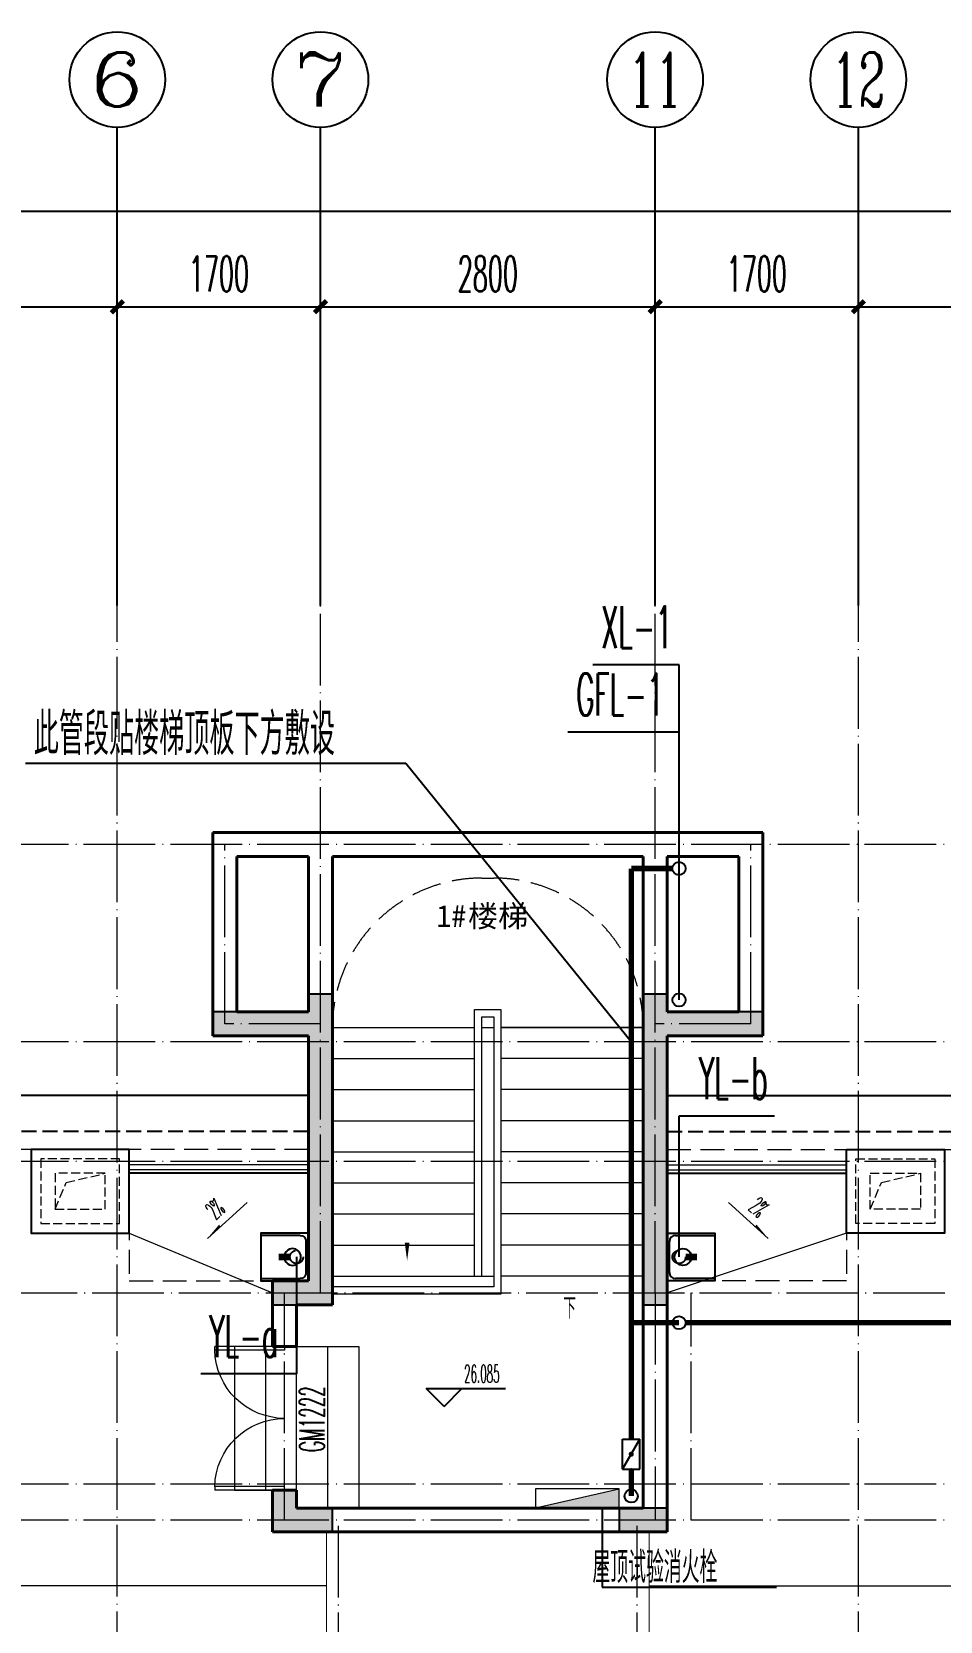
# Model space of a CAD drawing. Extents: x 27938 to 1042331, y -235042 to 1535213.
# Drawn here: x 690802 to 698402, y 292668 to 305965 of the extents above; entities that cross this region are included whole.
import ezdxf
from ezdxf.enums import TextEntityAlignment as Align

# ---------------------------------------------------------------- set-up
doc = ezdxf.new("R2010")
doc.units = 0
doc.header["$LTSCALE"] = 1000
doc.header["$MEASUREMENT"] = 0
for name, pattern in [('#P_--_20B1_001_t3$0$DASH', [0.35, 0.25, -0.1]), ('$1$DASH', [0.35, 0.25, -0.1]), ('DASH', [0.35, 0.25, -0.1]), ('DOTE', [2.42, 2, -0.2, 0.02, -0.2])]:
    doc.linetypes.add(name, pattern=pattern)
for name, color, linetype in [('$RECOVER_210609100354-0', 7, 'Continuous'), ('3.5方案汇报，与郭总、侯月琴确定户型_t8$0$2020.03.04 -1安徽标准化洋房户型(UA）_t8_t8$0$看线', 154, 'Continuous'), ('AXIS', 3, 'Continuous'), ('AXIS_TEXT', 4, 'Continuous'), ('COLUMN', 9, 'Continuous'), ('DIM_ELEV', 3, 'Continuous'), ('DIM_SYMB', 3, 'Continuous'), ('DIM_不分区消火栓', 3, 'Continuous'), ('DIM_管井排水', 3, 'Continuous'), ('DIM_雨水', 3, 'Continuous'), ('DOOR_FIRE_TEXT', 7, 'Continuous'), ('PIPE-不分区消火栓', 1, 'X'), ('PIPE-雨水', 4, 'Y'), ('PUB_TEXT', 4, 'Continuous'), ('ROOF', 183, 'Continuous'), ('S-COLU-LINE1', 6, 'Continuous'), ('TWT_LEAD', 3, 'Continuous'), ('VALVE_不分区消火栓', 7, 'Continuous'), ('VPIPE-不分区消火栓', 1, 'X'), ('VPIPE-管井排水', 210, 'GF'), ('VPIPE-雨水', 4, 'DASH'), ('看线', 251, 'Continuous'), ('管', 193, 'Continuous')]:
    doc.layers.add(name, color=color, linetype=linetype)
for name, color, linetype, lineweight in [('DOTE', 19, 'DOTE', 9), ('EQUIP_消火栓', 242, 'Continuous', 18), ('PUB_HATCH', 8, 'Continuous', 9), ('STAIR', 2, 'Continuous', 18), ('WALL', 9, 'Continuous', 40), ('WINDOW', 8, 'Continuous', 15), ('平面-排水沟', 86, 'Continuous', 15), ('平面-栏杆', 135, 'Continuous', 15), ('平面-看线', 45, 'Continuous', 15), ('线脚', 6, 'Continuous', 15)]:
    doc.layers.add(name, color=color, linetype=linetype, lineweight=lineweight)
doc.styles.add('_TCH_AXIS', font='COMPLEX', dxfattribs={"bigfont": 'GBCBIG'})
doc.styles.add('_TCH_DIM', font='SIMPLEX.shx', dxfattribs={"width": 0.6, "oblique": 10, "bigfont": 'hztxt.shx'})
doc.styles.add('_TCH_DIM_T3', font='SIMPLEX.shx', dxfattribs={"width": 0.494118, "bigfont": 'GBCBIG.shx'})
doc.styles.add('_TCH_WINDOW', font='SIMPLEX.shx', dxfattribs={"width": 0.7, "height": 3.5, "bigfont": 'GBCBIG.shx'})
doc.styles.add('_TWT_SERIAL', font='simplex.shx', dxfattribs={"width": 0.6, "oblique": 10, "height": 3, "bigfont": 'aadri.shx'})
doc.styles.add('COMPLEX', font='COMPLEX')
doc.styles.get("Standard").update_dxf_attribs({"font": 'gbenor.shx', "bigfont": 'gbcbig.shx'})
doc.styles.add('黑体', font='simhei.ttf')
doc.linetypes.add('GF', pattern='A,3,-0.2,["GF",Standard,S=0.25,R=0,X=-0.1,Y=-0.115],-0.35', length=3.55)
doc.linetypes.add('X', pattern='A,3,-0.2,["X",Standard,S=0.25,R=0,X=-0.1,Y=-0.115],-0.25', length=3.45)
doc.linetypes.add('Y', pattern='A,3,-0.2,["Y",Standard,S=0.25,R=0,X=-0.1,Y=-0.115],-0.2', length=3.4)
doc.dimstyles.new('_TCH_ARCH&&100', dxfattribs={"dimtxt": 297.5, "dimasz": 100, "dimexe": 250, "dimexo": 300, "dimgap": 126.25, "dimtad": 1, "dimdec": 0, "dimzin": 0, "dimdsep": 46, "dimtxsty": '_TCH_DIM_T3', "dimblk": 'ARCHTICK', "dimcen": 0.09, "dimclrt": 4, "dimazin": 2, "dimtfac": 1, "dimtdec": 0, "dimtix": 1, "dimtmove": 2, "dimatfit": 3, "dimfxl": 1, "dimtolj": 1, "dimtzin": 0, "dimarcsym": 0})

# ---------------------------------------------------------------- blocks, each defined once
blk = doc.blocks.new('GFDGDGRDGRDG')
at = {"layer": 'DOTE', "linetype": 'DOTE', "ltscale": 0.3}
for p, q in [((584694, 360558), (584694, 376108)), ((586394, 370358), (586394, 376108)), ((589194, 370358), (589194, 376108)), ((590894, 360558), (590894, 376108)), ((626394, 374108), (573594, 374108)), ((585594, 372608), (585594, 374108)), ((589994, 372608), (589994, 374108)), ((586394, 372608), (585594, 372608)), ((589994, 372608), (589194, 372608)), ((626394, 372458), (573594, 372458)), ((626394, 371458), (573594, 371458)), ((573594, 370358), (626394, 370358)), ((586094, 368458), (586094, 370358)), ((589494, 368458), (589494, 370358)), ((626394, 368758), (573594, 368758)), ((626394, 368458), (573594, 368458)), ((586544, 366358), (586544, 368458)), ((589044, 366358), (589044, 368458))]:
    blk.add_line(p, q, dxfattribs=at)
blk = doc.blocks.new('A$C3EB2330C')
at = {"layer": '管'}
for p, q in [((0, 380), (330, 380)), ((380, 330), (380, 70)), ((330, 20), (0, 20))]:
    blk.add_line(p, q, dxfattribs=at)
blk.add_lwpolyline([(400, 400), (400, 0), (0, 0), (0, 400)], close=True, dxfattribs=at)
for centre, start, end in [((330, 330), 0, 90), ((330, 70), 270, 360)]:
    blk.add_arc(centre, 50, start, end, dxfattribs=at)
blk.add_ellipse((267, 200), major_axis=(-49.5, -49.5), ratio=1, start_param=-0.785398, end_param=5.497787, dxfattribs=at)
blk = doc.blocks.new('GDGDDADADWDA')
at = {"layer": 'PUB_HATCH'}
for points in [[(693316, 295315), (693316, 297915), (693116, 297915), (693116, 297765), (692317, 297765), (692317, 297565), (693116, 297565), (693116, 295515), (692818, 295515), (692818, 295315)], [(695917, 295315), (696117, 295315), (696117, 295515), (696117, 295515), (696117, 297565), (696916, 297565), (696916, 297765), (696117, 297765), (696117, 297915), (695917, 297915)], [(692817, 293415), (693317, 293415), (693317, 293615), (693017, 293615), (693017, 293765), (692817, 293765)], [(696117, 293415), (696117, 293615), (695917, 293615), (695917, 293615), (695717, 293615), (695717, 293415)]]:
    blk.add_hatch(color=256, dxfattribs=at).paths.add_polyline_path(points)
at = {"layer": 'COLUMN', "color": 8}
for p, q in [((693316, 297915), (693116, 297915)), ((693116, 297915), (693116, 297765)), ((693316, 295315), (693316, 297915)), ((696117, 297915), (695917, 297915)), ((695917, 297915), (695917, 295315)), ((696117, 297765), (696117, 297915)), ((693116, 297765), (692317, 297765)), ((692317, 297765), (692317, 297565)), ((696916, 297765), (696117, 297765)), ((696916, 297565), (696916, 297765)), ((692317, 297565), (693116, 297565)), ((693116, 297565), (693116, 295515)), ((696117, 295515), (696117, 297565)), ((696117, 297565), (696916, 297565)), ((693116, 295515), (692818, 295515)), ((692818, 295515), (692818, 295315)), ((696117, 295315), (696117, 295515)), ((696117, 295515), (696117, 295515)), ((692818, 295315), (693316, 295315)), ((695917, 295315), (696117, 295315))]:
    blk.add_line(p, q, dxfattribs=at)
at = {"layer": 'S-COLU-LINE1', "color": 8}
for p, q in [((693017, 293765), (692817, 293765)), ((692817, 293765), (692817, 293415)), ((693017, 293615), (693017, 293765)), ((693317, 293615), (693017, 293615)), ((693317, 293415), (693317, 293615)), ((695917, 293615), (695717, 293615)), ((695717, 293615), (695717, 293415)), ((696117, 293615), (695917, 293615)), ((695917, 293615), (695917, 293615)), ((696117, 293415), (696117, 293615)), ((692817, 293415), (693317, 293415)), ((695717, 293415), (696117, 293415))]:
    blk.add_line(p, q, dxfattribs=at)
blk = doc.blocks.new('_ArchTick')
at = {"color": 0, "linetype": 'ByBlock', "const_width": 0.4}
blk.add_lwpolyline([(-0.5, -0.5), (0.5, 0.5)], dxfattribs=at)
blk = doc.blocks.new('*D620')
at = {"layer": 'AXIS', "color": 0, "lineweight": -2}
for p, q in [((689117, 301465), (689117, 303915)), ((691517, 301465), (691517, 303915)), ((689117, 303665), (691517, 303665))]:
    blk.add_line(p, q, dxfattribs=at)
at = {"layer": 'Defpoints', "color": 0}
for p in [(691517, 303665), (689117, 301165), (691517, 301165)]:
    blk.add_point(p, dxfattribs=at)
at = {"layer": 'AXIS', "color": 0, "lineweight": -2, "xscale": 100, "yscale": 100, "zscale": 100, "rotation": 180}
blk.add_blockref('_ArchTick', (689117, 303665), dxfattribs=at)
at = {"layer": 'AXIS', "color": 0, "lineweight": -2, "xscale": 100, "yscale": 100, "zscale": 100}
blk.add_blockref('_ArchTick', (691517, 303665), dxfattribs=at)
at = {"layer": 'AXIS', "color": 4, "insert": (690317, 303940), "char_height": 297.5, "attachment_point": 5, "style": '_TCH_DIM_T3'}
blk.add_mtext('\\A1;2400', dxfattribs=at)
blk = doc.blocks.new('*D621')
at = {"layer": 'AXIS', "color": 0, "lineweight": -2}
for p, q in [((691517, 301465), (691517, 303915)), ((693217, 301465), (693217, 303915)), ((691517, 303665), (693217, 303665))]:
    blk.add_line(p, q, dxfattribs=at)
at = {"layer": 'Defpoints', "color": 0}
for p in [(693217, 303665), (691517, 301165), (693217, 301165)]:
    blk.add_point(p, dxfattribs=at)
at = {"layer": 'AXIS', "color": 0, "lineweight": -2, "xscale": 100, "yscale": 100, "zscale": 100, "rotation": 180}
blk.add_blockref('_ArchTick', (691517, 303665), dxfattribs=at)
at = {"layer": 'AXIS', "color": 0, "lineweight": -2, "xscale": 100, "yscale": 100, "zscale": 100}
blk.add_blockref('_ArchTick', (693217, 303665), dxfattribs=at)
at = {"layer": 'AXIS', "color": 4, "insert": (692367, 303940), "char_height": 297.5, "attachment_point": 5, "style": '_TCH_DIM_T3'}
blk.add_mtext('\\A1;1700', dxfattribs=at)
blk = doc.blocks.new('*D622')
at = {"layer": 'AXIS', "color": 0, "lineweight": -2}
for p, q in [((693217, 301465), (693217, 303915)), ((696017, 301465), (696017, 303915)), ((693217, 303665), (696017, 303665))]:
    blk.add_line(p, q, dxfattribs=at)
at = {"layer": 'Defpoints', "color": 0}
for p in [(696017, 303665), (693217, 301165), (696017, 301165)]:
    blk.add_point(p, dxfattribs=at)
at = {"layer": 'AXIS', "color": 0, "lineweight": -2, "xscale": 100, "yscale": 100, "zscale": 100, "rotation": 180}
blk.add_blockref('_ArchTick', (693217, 303665), dxfattribs=at)
at = {"layer": 'AXIS', "color": 0, "lineweight": -2, "xscale": 100, "yscale": 100, "zscale": 100}
blk.add_blockref('_ArchTick', (696017, 303665), dxfattribs=at)
at = {"layer": 'AXIS', "color": 4, "insert": (694617, 303940), "char_height": 297.5, "attachment_point": 5, "style": '_TCH_DIM_T3'}
blk.add_mtext('\\A1;2800', dxfattribs=at)
blk = doc.blocks.new('*D623')
at = {"layer": 'AXIS', "color": 0, "lineweight": -2}
for p, q in [((696017, 301465), (696017, 303915)), ((697717, 301465), (697717, 303915)), ((696017, 303665), (697717, 303665))]:
    blk.add_line(p, q, dxfattribs=at)
at = {"layer": 'Defpoints', "color": 0}
for p in [(697717, 303665), (696017, 301165), (697717, 301165)]:
    blk.add_point(p, dxfattribs=at)
at = {"layer": 'AXIS', "color": 0, "lineweight": -2, "xscale": 100, "yscale": 100, "zscale": 100, "rotation": 180}
blk.add_blockref('_ArchTick', (696017, 303665), dxfattribs=at)
at = {"layer": 'AXIS', "color": 0, "lineweight": -2, "xscale": 100, "yscale": 100, "zscale": 100}
blk.add_blockref('_ArchTick', (697717, 303665), dxfattribs=at)
at = {"layer": 'AXIS', "color": 4, "insert": (696867, 303940), "char_height": 297.5, "attachment_point": 5, "style": '_TCH_DIM_T3'}
blk.add_mtext('\\A1;1700', dxfattribs=at)
blk = doc.blocks.new('*D624')
at = {"layer": 'AXIS', "color": 0, "lineweight": -2}
for p, q in [((697717, 301465), (697717, 303915)), ((700117, 301465), (700117, 303915)), ((697717, 303665), (700117, 303665))]:
    blk.add_line(p, q, dxfattribs=at)
at = {"layer": 'Defpoints', "color": 0}
for p in [(700117, 303665), (697717, 301165), (700117, 301165)]:
    blk.add_point(p, dxfattribs=at)
at = {"layer": 'AXIS', "color": 0, "lineweight": -2, "xscale": 100, "yscale": 100, "zscale": 100, "rotation": 180}
blk.add_blockref('_ArchTick', (697717, 303665), dxfattribs=at)
at = {"layer": 'AXIS', "color": 0, "lineweight": -2, "xscale": 100, "yscale": 100, "zscale": 100}
blk.add_blockref('_ArchTick', (700117, 303665), dxfattribs=at)
at = {"layer": 'AXIS', "color": 4, "insert": (698917, 303940), "char_height": 297.5, "attachment_point": 5, "style": '_TCH_DIM_T3'}
blk.add_mtext('\\A1;2400', dxfattribs=at)
blk = doc.blocks.new('*D628')
at = {"layer": 'AXIS', "color": 0, "lineweight": -2}
for p, q in [((681717, 301465), (681717, 304715)), ((731917, 301465), (731917, 304715)), ((681717, 304465), (731917, 304465))]:
    blk.add_line(p, q, dxfattribs=at)
at = {"layer": 'Defpoints', "color": 0}
for p in [(731917, 304465), (681717, 301165), (731917, 301165)]:
    blk.add_point(p, dxfattribs=at)
at = {"layer": 'AXIS', "color": 0, "lineweight": -2, "xscale": 100, "yscale": 100, "zscale": 100, "rotation": 180}
blk.add_blockref('_ArchTick', (681717, 304465), dxfattribs=at)
at = {"layer": 'AXIS', "color": 0, "lineweight": -2, "xscale": 100, "yscale": 100, "zscale": 100}
blk.add_blockref('_ArchTick', (731917, 304465), dxfattribs=at)
at = {"layer": 'AXIS', "color": 4, "insert": (706817, 304740), "char_height": 297.5, "attachment_point": 5, "style": '_TCH_DIM_T3'}
blk.add_mtext('\\A1;50200', dxfattribs=at)
blk = doc.blocks.new('$DorLib2D$00000002')
for p, q in [((-0.5, 0), (-0.5, 0.4875)), ((-0.475, 0.4875), (-0.5, 0.4875)), ((-0.475, 0), (-0.475, 0.4875)), ((0.475, 0), (0.475, 0.4875)), ((0.475, 0.4875), (0.5, 0.4875)), ((0.5, 0), (0.5, 0.4875)), ((-0.5, 0), (-0.475, 0)), ((0.5, 0), (0.475, 0))]:
    blk.add_line(p, q)
at = {"lineweight": 13}
for centre, start, end in [((-0.4875, 0), 0, 88.53072), ((0.4875, 0), 91.46928, 180)]:
    blk.add_arc(centre, 0.4875, start, end, dxfattribs=at)
blk = doc.blocks.new('_AXISO')
blk.add_circle((0, 0), 0.5)
at = {"layer": 'AXIS_TEXT', "style": 'COMPLEX', "width": 1.041667}
blk.add_attdef('A', text='', height=0.56, dxfattribs=at).set_placement((-0.25, -0.28), (0.25, -0.28), align=Align.FIT)
blk = doc.blocks.new('$TwtSys$00000434')
at = {"color": 7}
for p, q in [((-0.5, 0.5), (-0.5, -0.5)), ((-0.5, -0.5), (0.5, 0.5)), ((0.5, 0.5), (-0.5, 0.5)), ((0.5, -0.5), (0.5, 0.5)), ((-0.5, -0.5), (0.5, -0.5))]:
    blk.add_line(p, q, dxfattribs=at)
blk.add_solid([(0.5, -0.5), (0.5, 0.5), (-0.5, -0.5)], dxfattribs=at)
blk = doc.blocks.new('$VALVE$00000316')
for p, q in [((-125, 72), (125, -72)), ((-125, 72), (-125, -72)), ((-125, 72), (125, 72)), ((125, 72), (125, -72)), ((-125, -72), (125, -72))]:
    blk.add_line(p, q)
at = {"const_width": 21.1}
blk.add_lwpolyline([(-11, 0, 1), (11, 0, 1)], format="xyb", close=True, dxfattribs=at)
for p in [(-125, 0), (125, 0)]:
    blk.add_point(p)
at = {"color": 7, "flags": 9}
for tag in ['XSIZE', 'YSIZE']:
    blk.add_attdef(tag, (0, 0), '', height=0.5, dxfattribs=at)

msp = doc.modelspace()

# ---------------------------------------------------------------- hatches: boundary and pattern name
at = {"layer": 'PIPE-不分区消火栓'}
for points in [[(695816.6, 295165.4), (695794.1, 295165.5), (695794.1, 295187.9)], [(695816.6, 295165.4), (695794.1, 295165.4), (695794.1, 295142.9)], [(695816.6, 295165.4), (695816.6, 295142.9), (695794.1, 295142.9)]]:
    msp.add_hatch(color=256, dxfattribs=at).paths.add_polyline_path(points)
at = {"layer": '平面-排水沟'}
for points in [[(692270.3, 295870.3), (692381.5, 295970.9), (692368.1, 295985.7)], [(696962.9, 295870.3), (696851.6, 295970.9), (696865.1, 295985.7)]]:
    msp.add_hatch(color=8, dxfattribs=at).paths.add_polyline_path(points)

# ---------------------------------------------------------------- linework, layer by layer
at = {"layer": '$RECOVER_210609100354-0', "color": 8, "const_width": 8}
msp.add_lwpolyline([(693266.6, 293415.4), (693266.6, 291315.4), (695966.6, 291315.4), (695966.6, 293415.4)], dxfattribs=at)
at = {"color": 8}
for points in [[(691616.6, 296615.4), (690796.6, 296615.4), (690796.6, 295915.4), (691616.6, 295915.4)], [(697616.6, 296615.4), (698436.6, 296615.4), (698436.6, 295915.4), (697616.6, 295915.4)]]:
    msp.add_lwpolyline(points, close=True, dxfattribs=at)
at = {"layer": 'AXIS'}
for p, q in [((691516.6, 301165.4), (691516.6, 305165.4)), ((693216.6, 301165.4), (693216.6, 305165.4)), ((696016.6, 301165.4), (696016.6, 305165.4)), ((697716.6, 301165.4), (697716.6, 305165.4))]:
    msp.add_line(p, q, dxfattribs=at)
at = {"layer": 'DIM_ELEV', "color": 8}
for p, q in [((694250.7, 294464.2), (694100.7, 294614.2)), ((694100.7, 294614.2), (694765.6, 294614.2)), ((694250.7, 294464.2), (694400.7, 294614.2))]:
    msp.add_line(p, q, dxfattribs=at)
at = {"layer": 'DIM_SYMB', "color": 8}
msp.add_lwpolyline([(695291.6, 295425.4, 0, 0, 0), (695291.6, 298350.4, 0, 0, 0), (693941.6, 298350.4, 0, 0, 0), (693941.6, 295685.4, 0, 40, 0), (693941.6, 295835.4, 0, 0, 0)], format="xyseb", dxfattribs=at)
at = {"layer": 'DIM_不分区消火栓'}
for p, q in [((696216.6, 300669.7), (695495.1, 300669.7)), ((696216.6, 298965.4), (696216.6, 300669.7))]:
    msp.add_line(p, q, dxfattribs=at)
at = {"layer": 'DIM_管井排水'}
for p, q in [((696216.6, 300105.8), (695286.5, 300105.8)), ((696216.7, 297865.4), (696216.6, 300105.8))]:
    msp.add_line(p, q, dxfattribs=at)
at = {"layer": 'DIM_雨水'}
for p, q in [((696216.6, 295715.4), (696216.6, 296896.9)), ((696216.6, 296896.9), (697016.3, 296896.9)), ((693016.6, 295715.4), (693016.6, 294737.5)), ((693016.6, 294737.5), (692216.9, 294737.5))]:
    msp.add_line(p, q, dxfattribs=at)
at = {"layer": 'DOTE', "color": 8, "linetype": 'DOTE', "ltscale": 0.3}
msp.add_line((696016.6, 295415.4), (696016.6, 293515.4), dxfattribs=at)
at = {"layer": 'PIPE-不分区消火栓', "const_width": 45}
for points in [[(696161.6, 298965.4), (695816.6, 298965.4)], [(695816.6, 298965.4), (695816.6, 295165.4)], [(695816.6, 295165.5), (695816.6, 294190.3)], [(695816.6, 295165.4), (696216.6, 295165.4)], [(696271.6, 295165.4), (699785.5, 295165.4)], [(695816.6, 293940.6), (695816.6, 293715.5)]]:
    msp.add_lwpolyline(points, dxfattribs=at)
at = {"layer": 'PIPE-雨水', "const_width": 55}
for points in [[(692961.6, 295715.4), (692866.6, 295715.4)], [(696271.6, 295715.4), (696366.6, 295715.4)]]:
    msp.add_lwpolyline(points, dxfattribs=at)
at = {"layer": 'ROOF', "color": 8, "ltscale": 0.8}
for points in [[(693116.6, 297065.4), (689666.6, 297065.4), (689666.6, 298065.4), (683666.6, 298065.4), (683666.6, 297065.4), (681716.6, 297065.4), (681716.6, 288265.4), (684766.6, 288265.4)], [(696116.6, 297065.4), (699566.6, 297065.4), (699566.6, 298065.4), (705566.6, 298065.4), (705566.6, 297065.4), (706816.6, 297065.4)], [(693116.6, 296415.4), (691616.6, 296415.4)], [(696116.6, 296415.4), (697616.6, 296415.4)]]:
    msp.add_lwpolyline(points, dxfattribs=at)
at = {"layer": 'STAIR', "color": 8}
for p, q in [((695916.6, 299065.4), (693316.6, 299065.4)), ((693316.6, 299065.4), (693316.6, 297635.4)), ((695916.6, 297635.4), (695916.6, 299065.4)), ((694506.6, 295555.4), (694506.6, 297785.4)), ((694506.6, 297785.4), (694726.6, 297785.4)), ((694566.6, 295555.4), (694566.6, 297725.4)), ((694566.6, 297725.4), (694666.6, 297725.4)), ((694666.6, 297725.4), (694666.6, 295465.4)), ((694726.6, 297785.4), (694726.6, 295405.4)), ((693316.6, 295555.4), (693316.6, 297635.4)), ((693316.6, 297635.4), (694506.6, 297635.4)), ((693316.6, 297635.4), (694506.6, 297635.4)), ((694566.6, 295555.4), (694566.6, 297635.4)), ((694566.6, 297635.4), (694666.6, 297635.4)), ((694666.6, 297635.4), (694666.6, 295555.4)), ((695916.6, 297635.4), (694726.6, 297635.4)), ((694726.6, 297635.4), (695916.6, 297635.4)), ((695916.6, 297635.4), (695916.6, 295555.4)), ((693316.6, 297375.4), (694506.6, 297375.4)), ((695916.6, 297375.4), (694726.6, 297375.4)), ((693316.6, 297115.4), (694506.6, 297115.4)), ((695916.6, 297115.4), (694726.6, 297115.4)), ((693316.6, 296855.4), (694506.6, 296855.4)), ((695916.6, 296855.4), (694726.6, 296855.4)), ((693316.6, 296595.4), (694506.6, 296595.4)), ((695916.6, 296595.4), (694726.6, 296595.4)), ((693316.6, 296335.4), (694506.6, 296335.4)), ((695916.6, 296335.4), (694726.6, 296335.4)), ((693316.6, 296075.4), (694506.6, 296075.4)), ((695916.6, 296075.4), (694726.6, 296075.4)), ((693316.6, 295815.4), (694506.6, 295815.4)), ((695916.6, 295815.4), (694726.6, 295815.4)), ((693316.6, 295555.4), (694506.6, 295555.4)), ((694666.6, 295465.4), (693316.6, 295465.4)), ((693316.6, 295405.4), (693316.6, 295465.4)), ((694506.6, 295555.4), (694566.6, 295555.4)), ((694506.6, 295555.4), (694566.6, 295555.4)), ((694566.6, 295555.4), (694666.6, 295555.4)), ((695916.6, 295555.4), (694726.6, 295555.4)), ((694726.6, 295405.4), (693316.6, 295405.4)), ((693016.6, 293765.4), (693016.6, 294965.4))]:
    msp.add_line(p, q, dxfattribs=at)
at = {"layer": 'STAIR', "color": 8, "linetype": 'DASH'}
msp.add_lwpolyline([(693316.6, 297635.4, -0.4142136), (694566.6, 298885.4), (694666.6, 298885.4, -0.4142136), (695916.6, 297635.4)], format="xyb", dxfattribs=at)
at = {"layer": 'STAIR', "color": 8}
for points in [[(692756.6, 294965.4), (692496.6, 294965.4), (692496.6, 293765.4), (692756.6, 293765.4)], [(693016.6, 294965.4), (692756.6, 294965.4), (692756.6, 293765.4), (693016.6, 293765.4)], [(693016.6, 294965.4), (693276.6, 294965.4), (693276.6, 293615.4), (693016.6, 293615.4)], [(693276.6, 294965.4), (693536.6, 294965.4), (693536.6, 293615.4), (693276.6, 293615.4)]]:
    msp.add_lwpolyline(points, dxfattribs=at)
at = {"layer": 'TWT_LEAD'}
for p, q in [((693930.4, 299845.2), (690747.8, 299845.2)), ((695816.6, 297515.4), (693930.4, 299845.2)), ((695573.9, 293615.5), (695573.9, 292952.6)), ((695573.9, 292952.6), (697031.1, 292952.6))]:
    msp.add_line(p, q, dxfattribs=at)
at = {"layer": 'VPIPE-不分区消火栓'}
for centre in [(696216.6, 298965.4), (696216.6, 295165.4), (695816.6, 293715.5)]:
    msp.add_circle(centre, 55, dxfattribs=at)
at = {"layer": 'VPIPE-管井排水'}
msp.add_circle((696216.7, 297865.4), 55, dxfattribs=at)
at = {"layer": 'VPIPE-雨水'}
for centre in [(693016.6, 295715.4), (696216.6, 295715.4)]:
    msp.add_circle(centre, 55, dxfattribs=at)
at = {"layer": 'WALL', "color": 8}
for p, q in [((693216.6, 299265.4), (692316.6, 299265.4)), ((692316.6, 299265.4), (692316.6, 297565.4)), ((696016.6, 299265.4), (693216.6, 299265.4)), ((696016.6, 299265.4), (696916.6, 299265.4)), ((696916.6, 299265.4), (696916.6, 297565.4)), ((693116.6, 299065.4), (692516.6, 299065.4)), ((692516.6, 299065.4), (692516.6, 297765.4)), ((693116.6, 299065.4), (693116.6, 297765.4)), ((695916.6, 299065.4), (693316.6, 299065.4)), ((693316.6, 299065.4), (693316.6, 297665.4)), ((695916.6, 299065.4), (695916.6, 297665.4)), ((696116.6, 299065.4), (696116.6, 297765.4)), ((696116.6, 299065.4), (696716.6, 299065.4)), ((696716.6, 299065.4), (696716.6, 297765.4)), ((693116.6, 297765.4), (692516.6, 297765.4)), ((696116.6, 297765.4), (696716.6, 297765.4)), ((693316.6, 297665.4), (693316.6, 295515.4)), ((695916.6, 297665.4), (695916.6, 293615.4)), ((693116.6, 297565.4), (692316.6, 297565.4)), ((693116.6, 297565.4), (693116.6, 295515.4)), ((696116.6, 297565.4), (696916.6, 297565.4)), ((696116.6, 297565.4), (696116.6, 293415.4)), ((692816.6, 295515.4), (692816.6, 294965.4)), ((693116.6, 295515.4), (692816.6, 295515.4)), ((693316.6, 295515.4), (693316.6, 295515.4)), ((693316.6, 295315.4), (693316.6, 295515.4)), ((693016.6, 294965.4), (693016.6, 295315.4)), ((693216.6, 295315.4), (693016.6, 295315.4)), ((693316.6, 295315.4), (693216.6, 295315.4)), ((692816.6, 294965.4), (693016.6, 294965.4)), ((693016.6, 293765.4), (692816.6, 293765.4)), ((692816.6, 293765.4), (692816.6, 293415.4)), ((693016.6, 293615.4), (693016.6, 293765.4)), ((693016.6, 293615.4), (695916.6, 293615.4)), ((692816.6, 293415.4), (696116.6, 293415.4))]:
    msp.add_line(p, q, dxfattribs=at)
at = {"layer": '平面-排水沟', "color": 8}
for p, q in [((691616.6, 295915.4), (692816.6, 295415.4)), ((697616.6, 295915.4), (696116.6, 295415.4)), ((693266.6, 292965.4), (682516.6, 292965.4)), ((695966.6, 292965.4), (706816.6, 292965.4))]:
    msp.add_line(p, q, dxfattribs=at)
for points in [[(692603.4, 296171.6), (692270.3, 295870.3)], [(696629.8, 296171.6), (696962.9, 295870.3)]]:
    msp.add_lwpolyline(points, dxfattribs=at)
at = {"layer": '平面-栏杆', "color": 8}
for points in [[(693116.6, 296485.4), (691616.6, 296485.4)], [(693116.6, 296445.4), (691616.6, 296445.4)], [(696116.6, 296485.4), (697616.6, 296485.4)], [(696116.6, 296445.4), (697616.6, 296445.4)]]:
    msp.add_lwpolyline(points, dxfattribs=at)
at = {"layer": '平面-看线', "color": 8, "linetype": 'DASH', "ltscale": 0.8}
for points in [[(693116.6, 296615.4), (689216.6, 296615.4), (689216.6, 297615.4), (684116.6, 297615.4), (684116.6, 296615.4), (682316.6, 296615.4), (682316.6, 288715.4), (684916.6, 288715.4)], [(696116.6, 296615.4), (700016.6, 296615.4), (700016.6, 297615.4), (705116.6, 297615.4), (705116.6, 296615.4), (706816.6, 296615.4)], [(691616.6, 296615.4), (691616.6, 295515.4), (692816.6, 295515.4)], [(697616.6, 296615.4), (697616.6, 295515.4), (696116.6, 295515.4)]]:
    msp.add_lwpolyline(points, dxfattribs=at)
at = {"layer": '看线', "color": 8, "linetype": '#P_--_20B1_001_t3$0$DASH', "ltscale": 0.5}
for points in [[(693116.6, 296765.4), (689366.6, 296765.4), (689366.6, 297765.4), (683966.6, 297765.4), (683966.6, 296765.4), (682016.6, 296765.4), (682016.6, 288565.4), (684916.6, 288565.4)], [(696116.6, 296765.4), (699866.6, 296765.4), (699866.6, 297765.4), (705266.6, 297765.4), (705266.6, 296765.4), (706816.6, 296765.4)]]:
    msp.add_lwpolyline(points, dxfattribs=at)
at = {"layer": '线脚', "color": 8, "linetype": '$1$DASH', "ltscale": 0.3}
for points in [[(691536.6, 296535.4), (690876.6, 296535.4), (690876.6, 295995.4), (691536.6, 295995.4)], [(697696.6, 296535.4), (698356.6, 296535.4), (698356.6, 295995.4), (697696.6, 295995.4)], [(691416.6, 296415.4), (690996.6, 296415.4), (690996.6, 296115.4), (691416.6, 296115.4)], [(697816.6, 296415.4), (698236.6, 296415.4), (698236.6, 296115.4), (697816.6, 296115.4)]]:
    msp.add_lwpolyline(points, close=True, dxfattribs=at)
for points in [[(690996.6, 296115.4), (691090, 296339.7), (691416.6, 296415.4)], [(697816.6, 296115.4), (697910, 296339.7), (698236.6, 296415.4)]]:
    msp.add_lwpolyline(points, dxfattribs=at)

# ---------------------------------------------------------------- block references
at = {"color": 8}
msp.add_blockref('GDGDDADADWDA', (0, 0), dxfattribs=at)
at = {"layer": '3.5方案汇报，与郭总、侯月琴确定户型_t8$0$2020.03.04 -1安徽标准化洋房户型(UA）_t8_t8$0$看线', "ltscale": 10}
msp.add_blockref('GFDGDGRDGRDG', (106822.9, -74943), dxfattribs=at)
at = {"layer": 'AXIS'}
ref = msp.add_blockref('_AXISO', (691516.6, 305565.4), dxfattribs=dict(at, xscale=800, yscale=800, zscale=800))
ref.add_attrib('A', '6', dxfattribs={"layer": 'AXIS_TEXT', "height": 452.5, "style": '_TCH_AXIS', "width": 1.5}).set_placement((691290.3, 305339.1), (691742.9, 305339.1), align=Align.FIT)
ref = msp.add_blockref('_AXISO', (693216.6, 305565.4), dxfattribs=dict(at, xscale=800, yscale=800, zscale=800))
ref.add_attrib('A', '7', dxfattribs={"layer": 'AXIS_TEXT', "height": 452.5, "style": '_TCH_AXIS', "width": 1.5}).set_placement((692990.3, 305339.1), (693442.9, 305339.1), align=Align.FIT)
ref = msp.add_blockref('_AXISO', (696016.6, 305565.4), dxfattribs=dict(at, xscale=800, yscale=800, zscale=800))
ref.add_attrib('A', '11', dxfattribs={"layer": 'AXIS_TEXT', "height": 452.55, "style": '_TCH_AXIS', "width": 0.875}).set_placement((695790.3, 305339.1), (696242.9, 305339.1), align=Align.FIT)
ref = msp.add_blockref('_AXISO', (697716.6, 305565.4), dxfattribs=dict(at, xscale=800, yscale=800, zscale=800))
ref.add_attrib('A', '12', dxfattribs={"layer": 'AXIS_TEXT', "height": 452.55, "style": '_TCH_AXIS', "width": 0.724138}).set_placement((697490.3, 305339.1), (697942.9, 305339.1), align=Align.FIT)
at = {"layer": 'EQUIP_消火栓', "xscale": 700, "yscale": 160, "zscale": 700, "rotation": 359.9999949508784}
msp.add_blockref('$TwtSys$00000434', (695366.6, 293695.5), dxfattribs=at)
at = {"layer": 'VALVE_不分区消火栓', "xscale": -1, "yscale": -1, "rotation": 269.999999923119}
msp.add_blockref('$VALVE$00000316', (695816.6, 294065.5), dxfattribs=at)
at = {"layer": 'WINDOW'}
ref = msp.add_blockref('$DorLib2D$00000002', (692916.6, 294365.4), dxfattribs=dict(at, xscale=1200, yscale=-1200, zscale=1200, rotation=270.0000468348222))
ref.add_attrib('A', 'GM1222', (693249.6, 294083.6), dxfattribs={"layer": 'DOOR_FIRE_TEXT', "height": 208.25, "rotation": 90.00005, "style": '_TCH_WINDOW', "width": 0.494118})
at = {"layer": '管', "color": 8, "xscale": -1, "rotation": 180}
msp.add_blockref('A$C3EB2330C', (692716.6, 295915.4), dxfattribs=at)
at = {"layer": '管', "color": 8, "rotation": 180}
msp.add_blockref('A$C3EB2330C', (696516.6, 295915.4), dxfattribs=at)

# ---------------------------------------------------------------- texts
at = {"layer": 'DIM_ELEV', "color": 8, "style": '_TCH_DIM', "width": 0.423529}
msp.add_text('26.085', height=148.75, dxfattribs=at).set_placement((694418.4, 294664.2))
at = {"layer": 'DIM_SYMB', "color": 7, "style": '_TCH_DIM', "width": 0.6}
msp.add_text('下', height=175, dxfattribs=at).set_placement((695248.3, 295200.3))
at = {"layer": 'DIM_不分区消火栓', "color": 7, "style": '_TWT_SERIAL', "width": 0.48}
msp.add_text('XL-1', height=350, dxfattribs=at).set_placement((695565.1, 300809.7))
at = {"layer": 'DIM_管井排水', "color": 7, "style": '_TWT_SERIAL', "width": 0.48}
msp.add_text('GFL-1', height=350, dxfattribs=at).set_placement((695356.5, 300245.8))
at = {"layer": 'DIM_雨水', "color": 7, "style": '_TWT_SERIAL', "width": 0.48}
for s, p in [('YL-b', (696383.6, 297036.9)), ('YL-a', (692286.9, 294877.5))]:
    msp.add_text(s, height=350, dxfattribs=at).set_placement(p)
at = {"layer": 'PUB_TEXT', "color": 8, "style": '黑体'}
for s, p in [('1#', (694186.6, 298475.4)), ('楼梯', (694451.3, 298475.4))]:
    msp.add_text(s, height=184.01, dxfattribs=at).set_placement(p)
at = {"layer": 'TWT_LEAD', "color": 7, "width": 0.6}
for s, height, style, p in [('此管段贴楼梯顶板下方敷设', 350, '_TCH_DIM', (690817.8, 299915.2)), ('屋顶试验消火栓', 261.81, '_TWT_SERIAL', (695492.5, 292987.6))]:
    msp.add_text(s, height=height, dxfattribs=dict(at, style=style)).set_placement(p)
at = {"layer": '平面-排水沟', "color": 8, "style": '_TCH_DIM', "width": 0.423529}
for rotation, p in [(42.13511, (692341.2, 296022.2)), (317.86489, (696788, 296116.3))]:
    msp.add_text('2%', height=148.75, rotation=rotation, dxfattribs=at).set_placement(p)

# ---------------------------------------------------------------- dimensions: what is measured, and where the dimension line sits
at = {"layer": 'AXIS'}
for p1, p2, distance, picture, middle in [((681716.6, 301165.4), (731916.6, 301165.4), 3300, '*D628', (706816.6, 304740.4)), ((689116.6, 301165.4), (691516.6, 301165.4), 2500, '*D620', (690316.6, 303940.4)), ((691516.6, 301165.4), (693216.6, 301165.4), 2500, '*D621', (692366.6, 303940.4)), ((693216.6, 301165.4), (696016.6, 301165.4), 2500, '*D622', (694616.6, 303940.4)), ((696016.6, 301165.4), (697716.6, 301165.4), 2500, '*D623', (696866.6, 303940.4)), ((697716.6, 301165.4), (700116.6, 301165.4), 2500, '*D624', (698916.6, 303940.4))]:
    dim = msp.add_aligned_dim(p1=p1, p2=p2, distance=distance, dimstyle='_TCH_ARCH&&100', dxfattribs=at)
    dim.commit()
    dim.dimension.update_dxf_attribs({"geometry": picture, "text_midpoint": middle})

doc.saveas('drawing.dxf')
